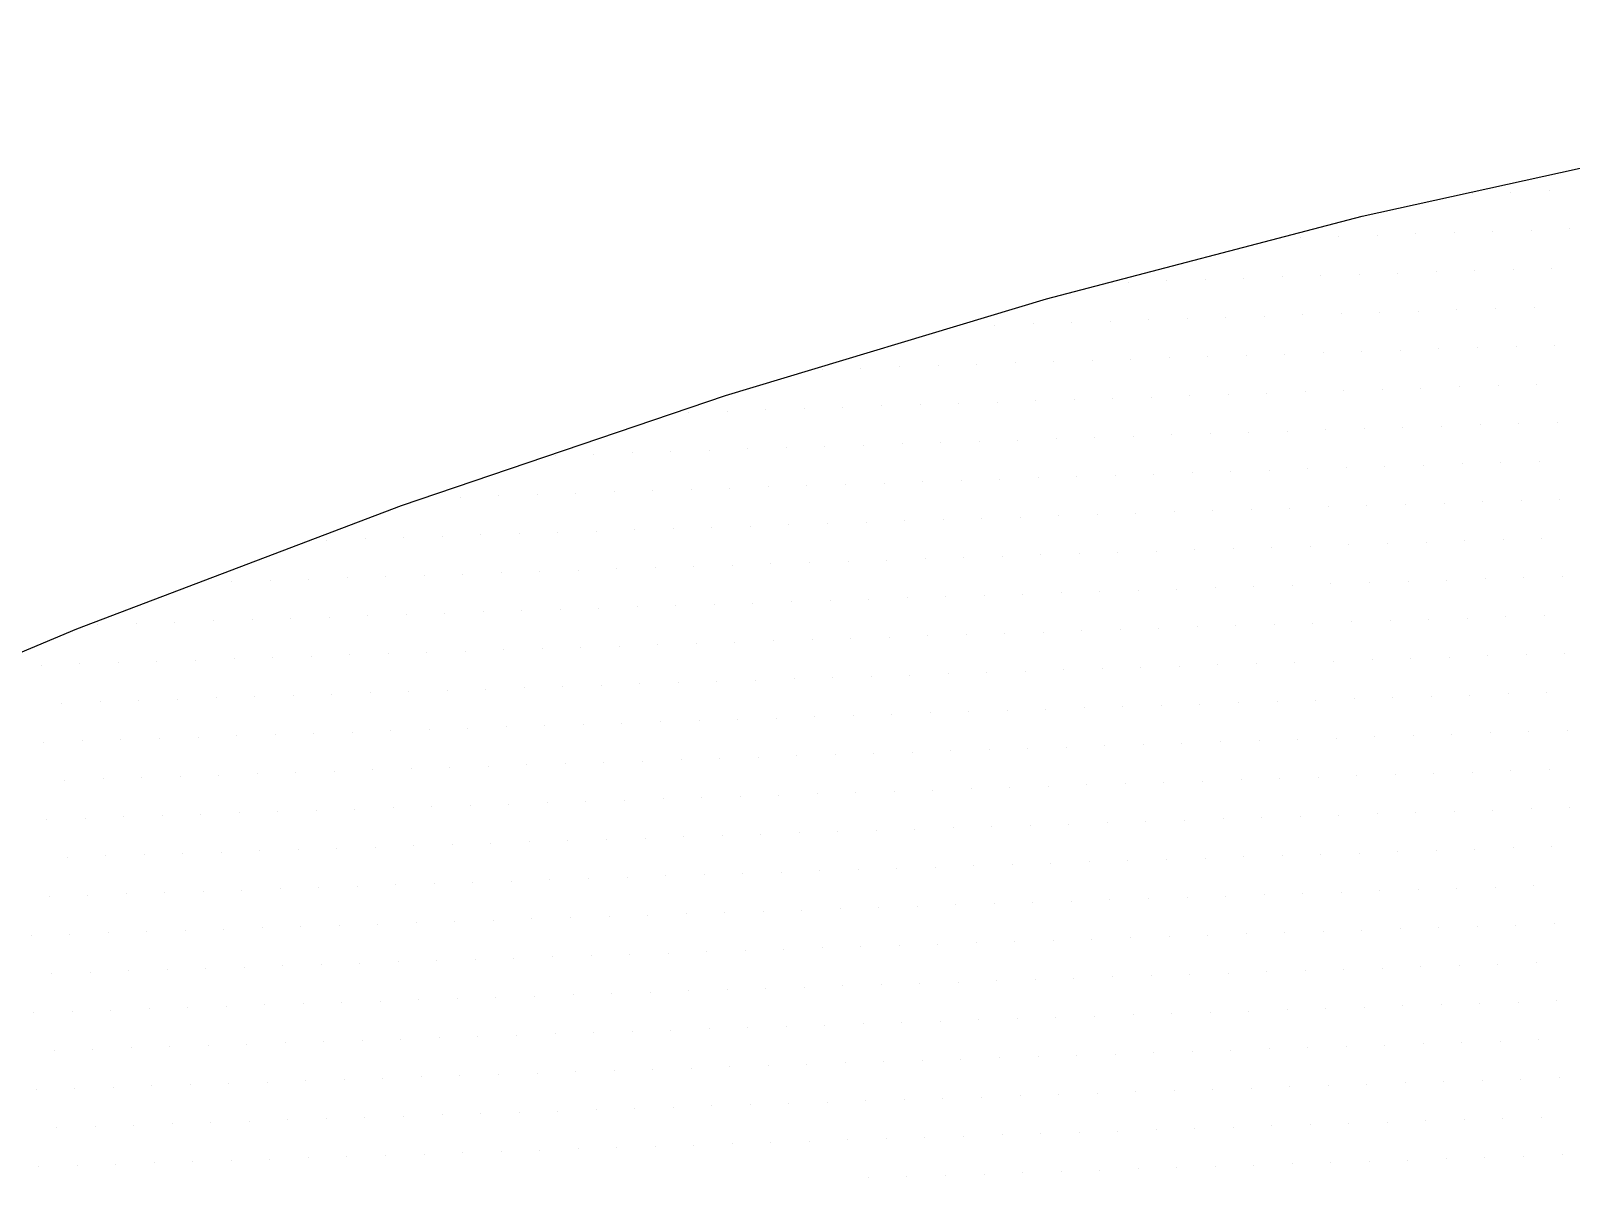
# Model space of a CAD drawing. Header units: metres. Extents: x -81 to 63023, y -186 to 109005.
# Drawn here: x 63.5104 to 63.7641, y -10.1987 to -10.0097 of the extents above; entities that cross this region are included whole.
import ezdxf

# ---------------------------------------------------------------- set-up
doc = ezdxf.new("R2010")
doc.units = ezdxf.units.M
doc.layers.add('LIN010CO', color=2, linetype='Continuous')

# ---------------------------------------------------------------- blocks, each defined once
blk = doc.blocks.new('*X20')
at = {"color": 0}
for p, q in [((261.889875, 628.50395), (261.889875, 628.50395)), ((261.896225, 628.50395), (261.896225, 628.50395)), ((261.902575, 628.50395), (261.902575, 628.50395)), ((261.8867, 628.4976), (261.8867, 628.4976)), ((261.89305, 628.4976), (261.89305, 628.4976)), ((261.8994, 628.4976), (261.8994, 628.4976)), ((261.90575, 628.4976), (261.90575, 628.4976)), ((261.9121, 628.4976), (261.9121, 628.4976)), ((261.91845, 628.4976), (261.91845, 628.4976)), ((261.9248, 628.4976), (261.9248, 628.4976)), ((261.93115, 628.4976), (261.93115, 628.4976)), ((261.889875, 628.49125), (261.889875, 628.49125)), ((261.896225, 628.49125), (261.896225, 628.49125)), ((261.902575, 628.49125), (261.902575, 628.49125)), ((261.908925, 628.49125), (261.908925, 628.49125)), ((261.915275, 628.49125), (261.915275, 628.49125)), ((261.921625, 628.49125), (261.921625, 628.49125)), ((261.927975, 628.49125), (261.927975, 628.49125)), ((261.934325, 628.49125), (261.934325, 628.49125)), ((261.940675, 628.49125), (261.940675, 628.49125)), ((261.947025, 628.49125), (261.947025, 628.49125)), ((261.953375, 628.49125), (261.953375, 628.49125)), ((261.959725, 628.49125), (261.959725, 628.49125)), ((261.89305, 628.4849), (261.89305, 628.4849)), ((261.8994, 628.4849), (261.8994, 628.4849)), ((261.90575, 628.4849), (261.90575, 628.4849)), ((261.9121, 628.4849), (261.9121, 628.4849)), ((261.91845, 628.4849), (261.91845, 628.4849)), ((261.9248, 628.4849), (261.9248, 628.4849)), ((261.93115, 628.4849), (261.93115, 628.4849)), ((261.9375, 628.4849), (261.9375, 628.4849)), ((261.94385, 628.4849), (261.94385, 628.4849)), ((261.9502, 628.4849), (261.9502, 628.4849)), ((261.95655, 628.4849), (261.95655, 628.4849)), ((261.9629, 628.4849), (261.9629, 628.4849)), ((261.96925, 628.4849), (261.96925, 628.4849)), ((261.9756, 628.4849), (261.9756, 628.4849)), ((261.98195, 628.4849), (261.98195, 628.4849)), ((261.9883, 628.4849), (261.9883, 628.4849)), ((261.889875, 628.47855), (261.889875, 628.47855)), ((261.896225, 628.47855), (261.896225, 628.47855)), ((261.902575, 628.47855), (261.902575, 628.47855)), ((261.908925, 628.47855), (261.908925, 628.47855)), ((261.915275, 628.47855), (261.915275, 628.47855)), ((261.921625, 628.47855), (261.921625, 628.47855)), ((261.927975, 628.47855), (261.927975, 628.47855)), ((261.934325, 628.47855), (261.934325, 628.47855)), ((261.940675, 628.47855), (261.940675, 628.47855)), ((261.947025, 628.47855), (261.947025, 628.47855)), ((261.953375, 628.47855), (261.953375, 628.47855)), ((261.959725, 628.47855), (261.959725, 628.47855)), ((261.966075, 628.47855), (261.966075, 628.47855)), ((261.972425, 628.47855), (261.972425, 628.47855)), ((261.978775, 628.47855), (261.978775, 628.47855)), ((261.985125, 628.47855), (261.985125, 628.47855)), ((261.991475, 628.47855), (261.991475, 628.47855)), ((261.997825, 628.47855), (261.997825, 628.47855)), ((262.004175, 628.47855), (262.004175, 628.47855)), ((262.010525, 628.47855), (262.010525, 628.47855)), ((261.89305, 628.4722), (261.89305, 628.4722)), ((261.8994, 628.4722), (261.8994, 628.4722)), ((261.90575, 628.4722), (261.90575, 628.4722)), ((261.9121, 628.4722), (261.9121, 628.4722)), ((261.91845, 628.4722), (261.91845, 628.4722)), ((261.9248, 628.4722), (261.9248, 628.4722)), ((261.93115, 628.4722), (261.93115, 628.4722)), ((261.9375, 628.4722), (261.9375, 628.4722)), ((261.94385, 628.4722), (261.94385, 628.4722)), ((261.9502, 628.4722), (261.9502, 628.4722)), ((261.95655, 628.4722), (261.95655, 628.4722)), ((261.9629, 628.4722), (261.9629, 628.4722)), ((261.96925, 628.4722), (261.96925, 628.4722)), ((261.9756, 628.4722), (261.9756, 628.4722)), ((261.98195, 628.4722), (261.98195, 628.4722)), ((261.9883, 628.4722), (261.9883, 628.4722)), ((261.99465, 628.4722), (261.99465, 628.4722)), ((262.001, 628.4722), (262.001, 628.4722)), ((262.00735, 628.4722), (262.00735, 628.4722)), ((262.0137, 628.4722), (262.0137, 628.4722)), ((262.02005, 628.4722), (262.02005, 628.4722)), ((262.0264, 628.4722), (262.0264, 628.4722)), ((262.03275, 628.4722), (262.03275, 628.4722)), ((261.889875, 628.46585), (261.889875, 628.46585)), ((261.896225, 628.46585), (261.896225, 628.46585)), ((261.902575, 628.46585), (261.902575, 628.46585)), ((261.908925, 628.46585), (261.908925, 628.46585)), ((261.915275, 628.46585), (261.915275, 628.46585)), ((261.921625, 628.46585), (261.921625, 628.46585)), ((261.927975, 628.46585), (261.927975, 628.46585)), ((261.934325, 628.46585), (261.934325, 628.46585)), ((261.940675, 628.46585), (261.940675, 628.46585)), ((261.947025, 628.46585), (261.947025, 628.46585)), ((261.953375, 628.46585), (261.953375, 628.46585)), ((261.959725, 628.46585), (261.959725, 628.46585)), ((261.966075, 628.46585), (261.966075, 628.46585)), ((261.972425, 628.46585), (261.972425, 628.46585)), ((261.978775, 628.46585), (261.978775, 628.46585)), ((261.985125, 628.46585), (261.985125, 628.46585)), ((261.991475, 628.46585), (261.991475, 628.46585)), ((261.997825, 628.46585), (261.997825, 628.46585)), ((262.004175, 628.46585), (262.004175, 628.46585)), ((262.010525, 628.46585), (262.010525, 628.46585)), ((262.016875, 628.46585), (262.016875, 628.46585)), ((262.023225, 628.46585), (262.023225, 628.46585)), ((262.029575, 628.46585), (262.029575, 628.46585)), ((262.035925, 628.46585), (262.035925, 628.46585)), ((262.042275, 628.46585), (262.042275, 628.46585)), ((262.048625, 628.46585), (262.048625, 628.46585)), ((262.054975, 628.46585), (262.054975, 628.46585)), ((261.89305, 628.4595), (261.89305, 628.4595)), ((261.8994, 628.4595), (261.8994, 628.4595)), ((261.90575, 628.4595), (261.90575, 628.4595)), ((261.9121, 628.4595), (261.9121, 628.4595)), ((261.91845, 628.4595), (261.91845, 628.4595)), ((261.9248, 628.4595), (261.9248, 628.4595)), ((261.93115, 628.4595), (261.93115, 628.4595)), ((261.9375, 628.4595), (261.9375, 628.4595)), ((261.94385, 628.4595), (261.94385, 628.4595)), ((261.9502, 628.4595), (261.9502, 628.4595)), ((261.95655, 628.4595), (261.95655, 628.4595)), ((261.9629, 628.4595), (261.9629, 628.4595)), ((261.96925, 628.4595), (261.96925, 628.4595)), ((261.9756, 628.4595), (261.9756, 628.4595)), ((261.98195, 628.4595), (261.98195, 628.4595)), ((261.9883, 628.4595), (261.9883, 628.4595)), ((261.99465, 628.4595), (261.99465, 628.4595)), ((262.001, 628.4595), (262.001, 628.4595)), ((262.00735, 628.4595), (262.00735, 628.4595)), ((262.0137, 628.4595), (262.0137, 628.4595)), ((262.02005, 628.4595), (262.02005, 628.4595)), ((262.0264, 628.4595), (262.0264, 628.4595)), ((262.03275, 628.4595), (262.03275, 628.4595)), ((262.0391, 628.4595), (262.0391, 628.4595)), ((262.04545, 628.4595), (262.04545, 628.4595)), ((262.0518, 628.4595), (262.0518, 628.4595)), ((262.05815, 628.4595), (262.05815, 628.4595)), ((262.0645, 628.4595), (262.0645, 628.4595)), ((262.07085, 628.4595), (262.07085, 628.4595)), ((261.889875, 628.45315), (261.889875, 628.45315)), ((261.896225, 628.45315), (261.896225, 628.45315)), ((261.902575, 628.45315), (261.902575, 628.45315)), ((261.908925, 628.45315), (261.908925, 628.45315)), ((261.915275, 628.45315), (261.915275, 628.45315)), ((261.921625, 628.45315), (261.921625, 628.45315)), ((261.927975, 628.45315), (261.927975, 628.45315)), ((261.934325, 628.45315), (261.934325, 628.45315)), ((261.940675, 628.45315), (261.940675, 628.45315)), ((261.947025, 628.45315), (261.947025, 628.45315)), ((261.953375, 628.45315), (261.953375, 628.45315)), ((261.959725, 628.45315), (261.959725, 628.45315)), ((261.966075, 628.45315), (261.966075, 628.45315)), ((261.972425, 628.45315), (261.972425, 628.45315)), ((261.978775, 628.45315), (261.978775, 628.45315)), ((261.985125, 628.45315), (261.985125, 628.45315)), ((261.991475, 628.45315), (261.991475, 628.45315)), ((261.997825, 628.45315), (261.997825, 628.45315)), ((262.004175, 628.45315), (262.004175, 628.45315)), ((262.010525, 628.45315), (262.010525, 628.45315)), ((262.016875, 628.45315), (262.016875, 628.45315)), ((262.023225, 628.45315), (262.023225, 628.45315)), ((262.029575, 628.45315), (262.029575, 628.45315)), ((262.035925, 628.45315), (262.035925, 628.45315)), ((262.042275, 628.45315), (262.042275, 628.45315)), ((262.048625, 628.45315), (262.048625, 628.45315)), ((262.054975, 628.45315), (262.054975, 628.45315)), ((262.061325, 628.45315), (262.061325, 628.45315)), ((262.067675, 628.45315), (262.067675, 628.45315)), ((262.074025, 628.45315), (262.074025, 628.45315)), ((262.080375, 628.45315), (262.080375, 628.45315)), ((262.086725, 628.45315), (262.086725, 628.45315)), ((262.093075, 628.45315), (262.093075, 628.45315)), ((261.89305, 628.4468), (261.89305, 628.4468)), ((261.8994, 628.4468), (261.8994, 628.4468)), ((261.90575, 628.4468), (261.90575, 628.4468)), ((261.9121, 628.4468), (261.9121, 628.4468)), ((261.91845, 628.4468), (261.91845, 628.4468)), ((261.9248, 628.4468), (261.9248, 628.4468)), ((261.93115, 628.4468), (261.93115, 628.4468)), ((261.9375, 628.4468), (261.9375, 628.4468)), ((261.94385, 628.4468), (261.94385, 628.4468)), ((261.9502, 628.4468), (261.9502, 628.4468)), ((261.95655, 628.4468), (261.95655, 628.4468)), ((261.9629, 628.4468), (261.9629, 628.4468)), ((261.96925, 628.4468), (261.96925, 628.4468)), ((261.9756, 628.4468), (261.9756, 628.4468)), ((261.98195, 628.4468), (261.98195, 628.4468)), ((261.9883, 628.4468), (261.9883, 628.4468)), ((261.99465, 628.4468), (261.99465, 628.4468)), ((262.001, 628.4468), (262.001, 628.4468)), ((262.00735, 628.4468), (262.00735, 628.4468)), ((262.0137, 628.4468), (262.0137, 628.4468)), ((262.02005, 628.4468), (262.02005, 628.4468)), ((262.0264, 628.4468), (262.0264, 628.4468)), ((262.03275, 628.4468), (262.03275, 628.4468)), ((262.0391, 628.4468), (262.0391, 628.4468)), ((262.04545, 628.4468), (262.04545, 628.4468)), ((262.0518, 628.4468), (262.0518, 628.4468)), ((262.05815, 628.4468), (262.05815, 628.4468)), ((262.0645, 628.4468), (262.0645, 628.4468)), ((262.07085, 628.4468), (262.07085, 628.4468)), ((262.0772, 628.4468), (262.0772, 628.4468)), ((262.08355, 628.4468), (262.08355, 628.4468)), ((262.0899, 628.4468), (262.0899, 628.4468)), ((262.09625, 628.4468), (262.09625, 628.4468)), ((262.1026, 628.4468), (262.1026, 628.4468)), ((262.10895, 628.4468), (262.10895, 628.4468)), ((261.889875, 628.44045), (261.889875, 628.44045)), ((261.896225, 628.44045), (261.896225, 628.44045)), ((261.902575, 628.44045), (261.902575, 628.44045)), ((261.908925, 628.44045), (261.908925, 628.44045)), ((261.915275, 628.44045), (261.915275, 628.44045)), ((261.921625, 628.44045), (261.921625, 628.44045)), ((261.927975, 628.44045), (261.927975, 628.44045)), ((261.934325, 628.44045), (261.934325, 628.44045)), ((261.940675, 628.44045), (261.940675, 628.44045)), ((261.947025, 628.44045), (261.947025, 628.44045)), ((261.953375, 628.44045), (261.953375, 628.44045)), ((261.959725, 628.44045), (261.959725, 628.44045)), ((261.966075, 628.44045), (261.966075, 628.44045)), ((261.972425, 628.44045), (261.972425, 628.44045)), ((261.978775, 628.44045), (261.978775, 628.44045)), ((261.985125, 628.44045), (261.985125, 628.44045)), ((261.991475, 628.44045), (261.991475, 628.44045)), ((261.997825, 628.44045), (261.997825, 628.44045)), ((262.004175, 628.44045), (262.004175, 628.44045)), ((262.010525, 628.44045), (262.010525, 628.44045)), ((262.016875, 628.44045), (262.016875, 628.44045)), ((262.023225, 628.44045), (262.023225, 628.44045)), ((262.029575, 628.44045), (262.029575, 628.44045)), ((262.035925, 628.44045), (262.035925, 628.44045)), ((262.042275, 628.44045), (262.042275, 628.44045)), ((262.048625, 628.44045), (262.048625, 628.44045)), ((262.054975, 628.44045), (262.054975, 628.44045)), ((262.061325, 628.44045), (262.061325, 628.44045)), ((262.067675, 628.44045), (262.067675, 628.44045)), ((262.074025, 628.44045), (262.074025, 628.44045)), ((262.080375, 628.44045), (262.080375, 628.44045)), ((262.086725, 628.44045), (262.086725, 628.44045)), ((262.093075, 628.44045), (262.093075, 628.44045)), ((262.099425, 628.44045), (262.099425, 628.44045)), ((262.105775, 628.44045), (262.105775, 628.44045)), ((262.112125, 628.44045), (262.112125, 628.44045)), ((262.118475, 628.44045), (262.118475, 628.44045)), ((262.124825, 628.44045), (262.124825, 628.44045)), ((262.131175, 628.44045), (262.131175, 628.44045)), ((261.89305, 628.4341), (261.89305, 628.4341)), ((261.8994, 628.4341), (261.8994, 628.4341)), ((261.90575, 628.4341), (261.90575, 628.4341)), ((261.9121, 628.4341), (261.9121, 628.4341)), ((261.91845, 628.4341), (261.91845, 628.4341)), ((261.9248, 628.4341), (261.9248, 628.4341)), ((261.93115, 628.4341), (261.93115, 628.4341)), ((261.9375, 628.4341), (261.9375, 628.4341)), ((261.94385, 628.4341), (261.94385, 628.4341)), ((261.9502, 628.4341), (261.9502, 628.4341)), ((261.95655, 628.4341), (261.95655, 628.4341)), ((261.9629, 628.4341), (261.9629, 628.4341)), ((261.96925, 628.4341), (261.96925, 628.4341)), ((261.9756, 628.4341), (261.9756, 628.4341)), ((261.98195, 628.4341), (261.98195, 628.4341)), ((261.9883, 628.4341), (261.9883, 628.4341)), ((261.99465, 628.4341), (261.99465, 628.4341)), ((262.001, 628.4341), (262.001, 628.4341)), ((262.00735, 628.4341), (262.00735, 628.4341)), ((262.0137, 628.4341), (262.0137, 628.4341)), ((262.02005, 628.4341), (262.02005, 628.4341)), ((262.0264, 628.4341), (262.0264, 628.4341)), ((262.03275, 628.4341), (262.03275, 628.4341)), ((262.0391, 628.4341), (262.0391, 628.4341)), ((262.04545, 628.4341), (262.04545, 628.4341)), ((262.0518, 628.4341), (262.0518, 628.4341)), ((262.05815, 628.4341), (262.05815, 628.4341)), ((262.0645, 628.4341), (262.0645, 628.4341)), ((262.07085, 628.4341), (262.07085, 628.4341)), ((262.0772, 628.4341), (262.0772, 628.4341)), ((262.08355, 628.4341), (262.08355, 628.4341)), ((262.0899, 628.4341), (262.0899, 628.4341)), ((262.09625, 628.4341), (262.09625, 628.4341)), ((262.1026, 628.4341), (262.1026, 628.4341)), ((262.10895, 628.4341), (262.10895, 628.4341)), ((262.1153, 628.4341), (262.1153, 628.4341)), ((262.12165, 628.4341), (262.12165, 628.4341)), ((262.128, 628.4341), (262.128, 628.4341)), ((262.13435, 628.4341), (262.13435, 628.4341)), ((262.1407, 628.4341), (262.1407, 628.4341)), ((261.889875, 628.42775), (261.889875, 628.42775)), ((261.896225, 628.42775), (261.896225, 628.42775)), ((261.902575, 628.42775), (261.902575, 628.42775)), ((261.908925, 628.42775), (261.908925, 628.42775)), ((261.915275, 628.42775), (261.915275, 628.42775)), ((261.921625, 628.42775), (261.921625, 628.42775)), ((261.927975, 628.42775), (261.927975, 628.42775)), ((261.934325, 628.42775), (261.934325, 628.42775)), ((261.940675, 628.42775), (261.940675, 628.42775)), ((261.947025, 628.42775), (261.947025, 628.42775)), ((261.953375, 628.42775), (261.953375, 628.42775)), ((261.959725, 628.42775), (261.959725, 628.42775)), ((261.966075, 628.42775), (261.966075, 628.42775)), ((261.972425, 628.42775), (261.972425, 628.42775)), ((261.978775, 628.42775), (261.978775, 628.42775)), ((261.985125, 628.42775), (261.985125, 628.42775)), ((261.991475, 628.42775), (261.991475, 628.42775)), ((261.997825, 628.42775), (261.997825, 628.42775)), ((262.004175, 628.42775), (262.004175, 628.42775)), ((262.010525, 628.42775), (262.010525, 628.42775)), ((262.016875, 628.42775), (262.016875, 628.42775)), ((262.023225, 628.42775), (262.023225, 628.42775)), ((262.029575, 628.42775), (262.029575, 628.42775)), ((262.035925, 628.42775), (262.035925, 628.42775)), ((262.042275, 628.42775), (262.042275, 628.42775)), ((262.048625, 628.42775), (262.048625, 628.42775)), ((262.054975, 628.42775), (262.054975, 628.42775)), ((262.061325, 628.42775), (262.061325, 628.42775)), ((262.067675, 628.42775), (262.067675, 628.42775)), ((262.074025, 628.42775), (262.074025, 628.42775)), ((262.080375, 628.42775), (262.080375, 628.42775)), ((262.086725, 628.42775), (262.086725, 628.42775)), ((262.093075, 628.42775), (262.093075, 628.42775)), ((262.099425, 628.42775), (262.099425, 628.42775)), ((262.105775, 628.42775), (262.105775, 628.42775)), ((262.112125, 628.42775), (262.112125, 628.42775)), ((262.118475, 628.42775), (262.118475, 628.42775)), ((262.124825, 628.42775), (262.124825, 628.42775)), ((262.131175, 628.42775), (262.131175, 628.42775)), ((262.137525, 628.42775), (262.137525, 628.42775)), ((261.89305, 628.4214), (261.89305, 628.4214)), ((261.8994, 628.4214), (261.8994, 628.4214)), ((261.90575, 628.4214), (261.90575, 628.4214)), ((261.9121, 628.4214), (261.9121, 628.4214)), ((261.91845, 628.4214), (261.91845, 628.4214)), ((261.9248, 628.4214), (261.9248, 628.4214)), ((261.93115, 628.4214), (261.93115, 628.4214)), ((261.9375, 628.4214), (261.9375, 628.4214)), ((261.94385, 628.4214), (261.94385, 628.4214)), ((261.9502, 628.4214), (261.9502, 628.4214)), ((261.95655, 628.4214), (261.95655, 628.4214)), ((261.9629, 628.4214), (261.9629, 628.4214)), ((261.96925, 628.4214), (261.96925, 628.4214)), ((261.9756, 628.4214), (261.9756, 628.4214)), ((261.98195, 628.4214), (261.98195, 628.4214)), ((261.9883, 628.4214), (261.9883, 628.4214)), ((261.99465, 628.4214), (261.99465, 628.4214)), ((262.001, 628.4214), (262.001, 628.4214)), ((262.00735, 628.4214), (262.00735, 628.4214)), ((262.0137, 628.4214), (262.0137, 628.4214)), ((262.02005, 628.4214), (262.02005, 628.4214)), ((262.0264, 628.4214), (262.0264, 628.4214)), ((262.03275, 628.4214), (262.03275, 628.4214)), ((262.0391, 628.4214), (262.0391, 628.4214)), ((262.04545, 628.4214), (262.04545, 628.4214)), ((262.0518, 628.4214), (262.0518, 628.4214)), ((262.05815, 628.4214), (262.05815, 628.4214)), ((262.0645, 628.4214), (262.0645, 628.4214)), ((262.07085, 628.4214), (262.07085, 628.4214)), ((262.0772, 628.4214), (262.0772, 628.4214)), ((262.08355, 628.4214), (262.08355, 628.4214)), ((262.0899, 628.4214), (262.0899, 628.4214)), ((262.09625, 628.4214), (262.09625, 628.4214)), ((262.1026, 628.4214), (262.1026, 628.4214)), ((262.10895, 628.4214), (262.10895, 628.4214)), ((262.1153, 628.4214), (262.1153, 628.4214)), ((262.12165, 628.4214), (262.12165, 628.4214)), ((262.128, 628.4214), (262.128, 628.4214)), ((262.13435, 628.4214), (262.13435, 628.4214)), ((262.1407, 628.4214), (262.1407, 628.4214)), ((261.889875, 628.41505), (261.889875, 628.41505)), ((261.896225, 628.41505), (261.896225, 628.41505)), ((261.902575, 628.41505), (261.902575, 628.41505)), ((261.908925, 628.41505), (261.908925, 628.41505)), ((261.915275, 628.41505), (261.915275, 628.41505)), ((261.921625, 628.41505), (261.921625, 628.41505)), ((261.927975, 628.41505), (261.927975, 628.41505)), ((261.934325, 628.41505), (261.934325, 628.41505)), ((261.940675, 628.41505), (261.940675, 628.41505)), ((261.947025, 628.41505), (261.947025, 628.41505)), ((261.953375, 628.41505), (261.953375, 628.41505)), ((261.959725, 628.41505), (261.959725, 628.41505)), ((261.966075, 628.41505), (261.966075, 628.41505)), ((261.972425, 628.41505), (261.972425, 628.41505)), ((261.978775, 628.41505), (261.978775, 628.41505)), ((261.985125, 628.41505), (261.985125, 628.41505)), ((261.991475, 628.41505), (261.991475, 628.41505)), ((261.997825, 628.41505), (261.997825, 628.41505)), ((262.004175, 628.41505), (262.004175, 628.41505)), ((262.010525, 628.41505), (262.010525, 628.41505)), ((262.016875, 628.41505), (262.016875, 628.41505)), ((262.023225, 628.41505), (262.023225, 628.41505)), ((262.029575, 628.41505), (262.029575, 628.41505)), ((262.035925, 628.41505), (262.035925, 628.41505)), ((262.042275, 628.41505), (262.042275, 628.41505)), ((262.048625, 628.41505), (262.048625, 628.41505)), ((262.054975, 628.41505), (262.054975, 628.41505)), ((262.061325, 628.41505), (262.061325, 628.41505)), ((262.067675, 628.41505), (262.067675, 628.41505)), ((262.074025, 628.41505), (262.074025, 628.41505)), ((262.080375, 628.41505), (262.080375, 628.41505)), ((262.086725, 628.41505), (262.086725, 628.41505)), ((262.093075, 628.41505), (262.093075, 628.41505)), ((262.099425, 628.41505), (262.099425, 628.41505)), ((262.105775, 628.41505), (262.105775, 628.41505)), ((262.112125, 628.41505), (262.112125, 628.41505)), ((262.118475, 628.41505), (262.118475, 628.41505)), ((262.124825, 628.41505), (262.124825, 628.41505)), ((262.131175, 628.41505), (262.131175, 628.41505)), ((262.137525, 628.41505), (262.137525, 628.41505)), ((261.89305, 628.4087), (261.89305, 628.4087)), ((261.8994, 628.4087), (261.8994, 628.4087)), ((261.90575, 628.4087), (261.90575, 628.4087)), ((261.9121, 628.4087), (261.9121, 628.4087)), ((261.91845, 628.4087), (261.91845, 628.4087)), ((261.9248, 628.4087), (261.9248, 628.4087)), ((261.93115, 628.4087), (261.93115, 628.4087)), ((261.9375, 628.4087), (261.9375, 628.4087)), ((261.94385, 628.4087), (261.94385, 628.4087)), ((261.9502, 628.4087), (261.9502, 628.4087)), ((261.95655, 628.4087), (261.95655, 628.4087)), ((261.9629, 628.4087), (261.9629, 628.4087)), ((261.96925, 628.4087), (261.96925, 628.4087)), ((261.9756, 628.4087), (261.9756, 628.4087)), ((261.98195, 628.4087), (261.98195, 628.4087)), ((261.9883, 628.4087), (261.9883, 628.4087)), ((261.99465, 628.4087), (261.99465, 628.4087)), ((262.001, 628.4087), (262.001, 628.4087)), ((262.00735, 628.4087), (262.00735, 628.4087)), ((262.0137, 628.4087), (262.0137, 628.4087)), ((262.02005, 628.4087), (262.02005, 628.4087)), ((262.0264, 628.4087), (262.0264, 628.4087)), ((262.03275, 628.4087), (262.03275, 628.4087)), ((262.0391, 628.4087), (262.0391, 628.4087)), ((262.04545, 628.4087), (262.04545, 628.4087)), ((262.0518, 628.4087), (262.0518, 628.4087)), ((262.05815, 628.4087), (262.05815, 628.4087)), ((262.0645, 628.4087), (262.0645, 628.4087)), ((262.07085, 628.4087), (262.07085, 628.4087)), ((262.0772, 628.4087), (262.0772, 628.4087)), ((262.08355, 628.4087), (262.08355, 628.4087)), ((262.0899, 628.4087), (262.0899, 628.4087)), ((262.09625, 628.4087), (262.09625, 628.4087)), ((262.1026, 628.4087), (262.1026, 628.4087)), ((262.10895, 628.4087), (262.10895, 628.4087)), ((262.1153, 628.4087), (262.1153, 628.4087)), ((262.12165, 628.4087), (262.12165, 628.4087)), ((262.128, 628.4087), (262.128, 628.4087)), ((262.13435, 628.4087), (262.13435, 628.4087)), ((262.1407, 628.4087), (262.1407, 628.4087)), ((261.889875, 628.40235), (261.889875, 628.40235)), ((261.896225, 628.40235), (261.896225, 628.40235)), ((261.902575, 628.40235), (261.902575, 628.40235)), ((261.908925, 628.40235), (261.908925, 628.40235)), ((261.915275, 628.40235), (261.915275, 628.40235)), ((261.921625, 628.40235), (261.921625, 628.40235)), ((261.927975, 628.40235), (261.927975, 628.40235)), ((261.934325, 628.40235), (261.934325, 628.40235)), ((261.940675, 628.40235), (261.940675, 628.40235)), ((261.947025, 628.40235), (261.947025, 628.40235)), ((261.953375, 628.40235), (261.953375, 628.40235)), ((261.959725, 628.40235), (261.959725, 628.40235)), ((261.966075, 628.40235), (261.966075, 628.40235)), ((261.972425, 628.40235), (261.972425, 628.40235)), ((261.978775, 628.40235), (261.978775, 628.40235)), ((261.985125, 628.40235), (261.985125, 628.40235)), ((261.991475, 628.40235), (261.991475, 628.40235)), ((261.997825, 628.40235), (261.997825, 628.40235)), ((262.004175, 628.40235), (262.004175, 628.40235)), ((262.010525, 628.40235), (262.010525, 628.40235)), ((262.016875, 628.40235), (262.016875, 628.40235)), ((262.023225, 628.40235), (262.023225, 628.40235)), ((262.029575, 628.40235), (262.029575, 628.40235)), ((262.035925, 628.40235), (262.035925, 628.40235)), ((262.042275, 628.40235), (262.042275, 628.40235)), ((262.048625, 628.40235), (262.048625, 628.40235)), ((262.054975, 628.40235), (262.054975, 628.40235)), ((262.061325, 628.40235), (262.061325, 628.40235)), ((262.067675, 628.40235), (262.067675, 628.40235)), ((262.074025, 628.40235), (262.074025, 628.40235)), ((262.080375, 628.40235), (262.080375, 628.40235)), ((262.086725, 628.40235), (262.086725, 628.40235)), ((262.093075, 628.40235), (262.093075, 628.40235)), ((262.099425, 628.40235), (262.099425, 628.40235)), ((262.105775, 628.40235), (262.105775, 628.40235)), ((262.112125, 628.40235), (262.112125, 628.40235)), ((262.118475, 628.40235), (262.118475, 628.40235)), ((262.124825, 628.40235), (262.124825, 628.40235)), ((262.131175, 628.40235), (262.131175, 628.40235)), ((262.137525, 628.40235), (262.137525, 628.40235)), ((261.89305, 628.396), (261.89305, 628.396)), ((261.8994, 628.396), (261.8994, 628.396)), ((261.90575, 628.396), (261.90575, 628.396)), ((261.9121, 628.396), (261.9121, 628.396)), ((261.91845, 628.396), (261.91845, 628.396)), ((261.9248, 628.396), (261.9248, 628.396)), ((261.93115, 628.396), (261.93115, 628.396)), ((261.9375, 628.396), (261.9375, 628.396)), ((261.94385, 628.396), (261.94385, 628.396)), ((261.9502, 628.396), (261.9502, 628.396)), ((261.95655, 628.396), (261.95655, 628.396)), ((261.9629, 628.396), (261.9629, 628.396)), ((261.96925, 628.396), (261.96925, 628.396)), ((261.9756, 628.396), (261.9756, 628.396)), ((261.98195, 628.396), (261.98195, 628.396)), ((261.9883, 628.396), (261.9883, 628.396)), ((261.99465, 628.396), (261.99465, 628.396)), ((262.001, 628.396), (262.001, 628.396)), ((262.00735, 628.396), (262.00735, 628.396)), ((262.0137, 628.396), (262.0137, 628.396)), ((262.02005, 628.396), (262.02005, 628.396)), ((262.0264, 628.396), (262.0264, 628.396)), ((262.03275, 628.396), (262.03275, 628.396)), ((262.0391, 628.396), (262.0391, 628.396)), ((262.04545, 628.396), (262.04545, 628.396)), ((262.0518, 628.396), (262.0518, 628.396)), ((262.05815, 628.396), (262.05815, 628.396)), ((262.0645, 628.396), (262.0645, 628.396)), ((262.07085, 628.396), (262.07085, 628.396)), ((262.0772, 628.396), (262.0772, 628.396)), ((262.08355, 628.396), (262.08355, 628.396)), ((262.0899, 628.396), (262.0899, 628.396)), ((262.09625, 628.396), (262.09625, 628.396)), ((262.1026, 628.396), (262.1026, 628.396)), ((262.10895, 628.396), (262.10895, 628.396)), ((262.1153, 628.396), (262.1153, 628.396)), ((262.12165, 628.396), (262.12165, 628.396)), ((262.128, 628.396), (262.128, 628.396)), ((262.13435, 628.396), (262.13435, 628.396)), ((262.1407, 628.396), (262.1407, 628.396)), ((261.896225, 628.38965), (261.896225, 628.38965)), ((261.902575, 628.38965), (261.902575, 628.38965)), ((261.908925, 628.38965), (261.908925, 628.38965)), ((261.915275, 628.38965), (261.915275, 628.38965)), ((261.921625, 628.38965), (261.921625, 628.38965)), ((261.927975, 628.38965), (261.927975, 628.38965)), ((261.934325, 628.38965), (261.934325, 628.38965)), ((261.940675, 628.38965), (261.940675, 628.38965)), ((261.947025, 628.38965), (261.947025, 628.38965)), ((261.953375, 628.38965), (261.953375, 628.38965)), ((261.959725, 628.38965), (261.959725, 628.38965)), ((261.966075, 628.38965), (261.966075, 628.38965)), ((261.972425, 628.38965), (261.972425, 628.38965)), ((261.978775, 628.38965), (261.978775, 628.38965)), ((261.985125, 628.38965), (261.985125, 628.38965)), ((261.991475, 628.38965), (261.991475, 628.38965)), ((261.997825, 628.38965), (261.997825, 628.38965)), ((262.004175, 628.38965), (262.004175, 628.38965)), ((262.010525, 628.38965), (262.010525, 628.38965)), ((262.016875, 628.38965), (262.016875, 628.38965)), ((262.023225, 628.38965), (262.023225, 628.38965)), ((262.029575, 628.38965), (262.029575, 628.38965)), ((262.035925, 628.38965), (262.035925, 628.38965)), ((262.042275, 628.38965), (262.042275, 628.38965)), ((262.048625, 628.38965), (262.048625, 628.38965)), ((262.054975, 628.38965), (262.054975, 628.38965)), ((262.061325, 628.38965), (262.061325, 628.38965)), ((262.067675, 628.38965), (262.067675, 628.38965)), ((262.074025, 628.38965), (262.074025, 628.38965)), ((262.080375, 628.38965), (262.080375, 628.38965)), ((262.086725, 628.38965), (262.086725, 628.38965)), ((262.093075, 628.38965), (262.093075, 628.38965)), ((262.099425, 628.38965), (262.099425, 628.38965)), ((262.105775, 628.38965), (262.105775, 628.38965)), ((262.112125, 628.38965), (262.112125, 628.38965)), ((262.118475, 628.38965), (262.118475, 628.38965)), ((262.124825, 628.38965), (262.124825, 628.38965)), ((262.131175, 628.38965), (262.131175, 628.38965)), ((262.137525, 628.38965), (262.137525, 628.38965)), ((262.143875, 628.38965), (262.143875, 628.38965)), ((261.89305, 628.3833), (261.89305, 628.3833)), ((261.8994, 628.3833), (261.8994, 628.3833)), ((261.90575, 628.3833), (261.90575, 628.3833)), ((261.9121, 628.3833), (261.9121, 628.3833)), ((261.91845, 628.3833), (261.91845, 628.3833)), ((261.9248, 628.3833), (261.9248, 628.3833)), ((261.93115, 628.3833), (261.93115, 628.3833)), ((261.9375, 628.3833), (261.9375, 628.3833)), ((261.94385, 628.3833), (261.94385, 628.3833)), ((261.9502, 628.3833), (261.9502, 628.3833)), ((261.95655, 628.3833), (261.95655, 628.3833)), ((261.9629, 628.3833), (261.9629, 628.3833)), ((261.96925, 628.3833), (261.96925, 628.3833)), ((261.9756, 628.3833), (261.9756, 628.3833)), ((261.98195, 628.3833), (261.98195, 628.3833)), ((261.9883, 628.3833), (261.9883, 628.3833)), ((261.99465, 628.3833), (261.99465, 628.3833)), ((262.001, 628.3833), (262.001, 628.3833)), ((262.00735, 628.3833), (262.00735, 628.3833)), ((262.0137, 628.3833), (262.0137, 628.3833)), ((262.02005, 628.3833), (262.02005, 628.3833)), ((262.0264, 628.3833), (262.0264, 628.3833)), ((262.03275, 628.3833), (262.03275, 628.3833)), ((262.0391, 628.3833), (262.0391, 628.3833)), ((262.04545, 628.3833), (262.04545, 628.3833)), ((262.0518, 628.3833), (262.0518, 628.3833)), ((262.05815, 628.3833), (262.05815, 628.3833)), ((262.0645, 628.3833), (262.0645, 628.3833)), ((262.07085, 628.3833), (262.07085, 628.3833)), ((262.0772, 628.3833), (262.0772, 628.3833)), ((262.08355, 628.3833), (262.08355, 628.3833)), ((262.0899, 628.3833), (262.0899, 628.3833)), ((262.09625, 628.3833), (262.09625, 628.3833)), ((262.1026, 628.3833), (262.1026, 628.3833)), ((262.10895, 628.3833), (262.10895, 628.3833)), ((262.1153, 628.3833), (262.1153, 628.3833)), ((262.12165, 628.3833), (262.12165, 628.3833)), ((262.128, 628.3833), (262.128, 628.3833)), ((262.13435, 628.3833), (262.13435, 628.3833)), ((262.1407, 628.3833), (262.1407, 628.3833)), ((261.896225, 628.37695), (261.896225, 628.37695)), ((261.902575, 628.37695), (261.902575, 628.37695)), ((261.908925, 628.37695), (261.908925, 628.37695)), ((261.915275, 628.37695), (261.915275, 628.37695)), ((261.921625, 628.37695), (261.921625, 628.37695)), ((261.927975, 628.37695), (261.927975, 628.37695)), ((261.934325, 628.37695), (261.934325, 628.37695)), ((261.940675, 628.37695), (261.940675, 628.37695)), ((261.947025, 628.37695), (261.947025, 628.37695)), ((261.953375, 628.37695), (261.953375, 628.37695)), ((261.959725, 628.37695), (261.959725, 628.37695)), ((261.966075, 628.37695), (261.966075, 628.37695)), ((261.972425, 628.37695), (261.972425, 628.37695)), ((261.978775, 628.37695), (261.978775, 628.37695)), ((261.985125, 628.37695), (261.985125, 628.37695)), ((261.991475, 628.37695), (261.991475, 628.37695)), ((261.997825, 628.37695), (261.997825, 628.37695)), ((262.004175, 628.37695), (262.004175, 628.37695)), ((262.010525, 628.37695), (262.010525, 628.37695)), ((262.016875, 628.37695), (262.016875, 628.37695)), ((262.023225, 628.37695), (262.023225, 628.37695)), ((262.029575, 628.37695), (262.029575, 628.37695)), ((262.035925, 628.37695), (262.035925, 628.37695)), ((262.042275, 628.37695), (262.042275, 628.37695)), ((262.048625, 628.37695), (262.048625, 628.37695)), ((262.054975, 628.37695), (262.054975, 628.37695)), ((262.061325, 628.37695), (262.061325, 628.37695)), ((262.067675, 628.37695), (262.067675, 628.37695)), ((262.074025, 628.37695), (262.074025, 628.37695)), ((262.080375, 628.37695), (262.080375, 628.37695)), ((262.086725, 628.37695), (262.086725, 628.37695)), ((262.093075, 628.37695), (262.093075, 628.37695)), ((262.099425, 628.37695), (262.099425, 628.37695)), ((262.105775, 628.37695), (262.105775, 628.37695)), ((262.112125, 628.37695), (262.112125, 628.37695)), ((262.118475, 628.37695), (262.118475, 628.37695)), ((262.124825, 628.37695), (262.124825, 628.37695)), ((262.131175, 628.37695), (262.131175, 628.37695)), ((262.137525, 628.37695), (262.137525, 628.37695)), ((262.143875, 628.37695), (262.143875, 628.37695)), ((261.89305, 628.3706), (261.89305, 628.3706)), ((261.8994, 628.3706), (261.8994, 628.3706)), ((261.90575, 628.3706), (261.90575, 628.3706)), ((261.9121, 628.3706), (261.9121, 628.3706)), ((261.91845, 628.3706), (261.91845, 628.3706)), ((261.9248, 628.3706), (261.9248, 628.3706)), ((261.93115, 628.3706), (261.93115, 628.3706)), ((261.9375, 628.3706), (261.9375, 628.3706)), ((261.94385, 628.3706), (261.94385, 628.3706)), ((261.9502, 628.3706), (261.9502, 628.3706)), ((261.95655, 628.3706), (261.95655, 628.3706)), ((261.9629, 628.3706), (261.9629, 628.3706)), ((261.96925, 628.3706), (261.96925, 628.3706)), ((261.9756, 628.3706), (261.9756, 628.3706)), ((261.98195, 628.3706), (261.98195, 628.3706)), ((261.9883, 628.3706), (261.9883, 628.3706)), ((261.99465, 628.3706), (261.99465, 628.3706)), ((262.001, 628.3706), (262.001, 628.3706)), ((262.00735, 628.3706), (262.00735, 628.3706)), ((262.0137, 628.3706), (262.0137, 628.3706)), ((262.02005, 628.3706), (262.02005, 628.3706)), ((262.0264, 628.3706), (262.0264, 628.3706)), ((262.03275, 628.3706), (262.03275, 628.3706)), ((262.0391, 628.3706), (262.0391, 628.3706)), ((262.04545, 628.3706), (262.04545, 628.3706)), ((262.0518, 628.3706), (262.0518, 628.3706)), ((262.05815, 628.3706), (262.05815, 628.3706)), ((262.0645, 628.3706), (262.0645, 628.3706)), ((262.07085, 628.3706), (262.07085, 628.3706)), ((262.0772, 628.3706), (262.0772, 628.3706)), ((262.08355, 628.3706), (262.08355, 628.3706)), ((262.0899, 628.3706), (262.0899, 628.3706)), ((262.09625, 628.3706), (262.09625, 628.3706)), ((262.1026, 628.3706), (262.1026, 628.3706)), ((262.10895, 628.3706), (262.10895, 628.3706)), ((262.1153, 628.3706), (262.1153, 628.3706)), ((262.12165, 628.3706), (262.12165, 628.3706)), ((262.128, 628.3706), (262.128, 628.3706)), ((262.13435, 628.3706), (262.13435, 628.3706)), ((262.1407, 628.3706), (262.1407, 628.3706)), ((261.896225, 628.36425), (261.896225, 628.36425)), ((261.902575, 628.36425), (261.902575, 628.36425)), ((261.908925, 628.36425), (261.908925, 628.36425)), ((261.915275, 628.36425), (261.915275, 628.36425)), ((261.921625, 628.36425), (261.921625, 628.36425)), ((261.927975, 628.36425), (261.927975, 628.36425)), ((261.934325, 628.36425), (261.934325, 628.36425)), ((261.940675, 628.36425), (261.940675, 628.36425)), ((261.947025, 628.36425), (261.947025, 628.36425)), ((261.953375, 628.36425), (261.953375, 628.36425)), ((261.959725, 628.36425), (261.959725, 628.36425)), ((261.966075, 628.36425), (261.966075, 628.36425)), ((261.972425, 628.36425), (261.972425, 628.36425)), ((261.978775, 628.36425), (261.978775, 628.36425)), ((261.985125, 628.36425), (261.985125, 628.36425)), ((261.991475, 628.36425), (261.991475, 628.36425)), ((261.997825, 628.36425), (261.997825, 628.36425)), ((262.004175, 628.36425), (262.004175, 628.36425)), ((262.010525, 628.36425), (262.010525, 628.36425)), ((262.016875, 628.36425), (262.016875, 628.36425)), ((262.023225, 628.36425), (262.023225, 628.36425)), ((262.029575, 628.36425), (262.029575, 628.36425)), ((262.035925, 628.36425), (262.035925, 628.36425)), ((262.042275, 628.36425), (262.042275, 628.36425)), ((262.048625, 628.36425), (262.048625, 628.36425)), ((262.054975, 628.36425), (262.054975, 628.36425)), ((262.061325, 628.36425), (262.061325, 628.36425)), ((262.067675, 628.36425), (262.067675, 628.36425)), ((262.074025, 628.36425), (262.074025, 628.36425)), ((262.080375, 628.36425), (262.080375, 628.36425)), ((262.086725, 628.36425), (262.086725, 628.36425)), ((262.093075, 628.36425), (262.093075, 628.36425)), ((262.099425, 628.36425), (262.099425, 628.36425)), ((262.105775, 628.36425), (262.105775, 628.36425)), ((262.112125, 628.36425), (262.112125, 628.36425)), ((262.118475, 628.36425), (262.118475, 628.36425)), ((262.124825, 628.36425), (262.124825, 628.36425)), ((262.131175, 628.36425), (262.131175, 628.36425)), ((262.137525, 628.36425), (262.137525, 628.36425)), ((262.143875, 628.36425), (262.143875, 628.36425)), ((261.89305, 628.3579), (261.89305, 628.3579)), ((261.8994, 628.3579), (261.8994, 628.3579)), ((261.90575, 628.3579), (261.90575, 628.3579)), ((261.9121, 628.3579), (261.9121, 628.3579)), ((261.91845, 628.3579), (261.91845, 628.3579)), ((261.9248, 628.3579), (261.9248, 628.3579)), ((261.93115, 628.3579), (261.93115, 628.3579)), ((261.9375, 628.3579), (261.9375, 628.3579)), ((261.94385, 628.3579), (261.94385, 628.3579)), ((261.9502, 628.3579), (261.9502, 628.3579)), ((261.95655, 628.3579), (261.95655, 628.3579)), ((261.9629, 628.3579), (261.9629, 628.3579)), ((261.96925, 628.3579), (261.96925, 628.3579)), ((261.9756, 628.3579), (261.9756, 628.3579)), ((261.98195, 628.3579), (261.98195, 628.3579)), ((261.9883, 628.3579), (261.9883, 628.3579)), ((261.99465, 628.3579), (261.99465, 628.3579)), ((262.001, 628.3579), (262.001, 628.3579)), ((262.00735, 628.3579), (262.00735, 628.3579)), ((262.0137, 628.3579), (262.0137, 628.3579)), ((262.02005, 628.3579), (262.02005, 628.3579)), ((262.0264, 628.3579), (262.0264, 628.3579)), ((262.03275, 628.3579), (262.03275, 628.3579)), ((262.0391, 628.3579), (262.0391, 628.3579)), ((262.04545, 628.3579), (262.04545, 628.3579)), ((262.0518, 628.3579), (262.0518, 628.3579)), ((262.05815, 628.3579), (262.05815, 628.3579)), ((262.0645, 628.3579), (262.0645, 628.3579)), ((262.07085, 628.3579), (262.07085, 628.3579)), ((262.0772, 628.3579), (262.0772, 628.3579)), ((262.08355, 628.3579), (262.08355, 628.3579)), ((262.0899, 628.3579), (262.0899, 628.3579)), ((262.09625, 628.3579), (262.09625, 628.3579)), ((262.1026, 628.3579), (262.1026, 628.3579)), ((262.10895, 628.3579), (262.10895, 628.3579)), ((262.1153, 628.3579), (262.1153, 628.3579)), ((262.12165, 628.3579), (262.12165, 628.3579)), ((262.128, 628.3579), (262.128, 628.3579)), ((262.13435, 628.3579), (262.13435, 628.3579)), ((262.1407, 628.3579), (262.1407, 628.3579)), ((261.896225, 628.35155), (261.896225, 628.35155)), ((261.902575, 628.35155), (261.902575, 628.35155)), ((261.908925, 628.35155), (261.908925, 628.35155)), ((261.915275, 628.35155), (261.915275, 628.35155)), ((261.921625, 628.35155), (261.921625, 628.35155)), ((261.927975, 628.35155), (261.927975, 628.35155)), ((261.934325, 628.35155), (261.934325, 628.35155)), ((261.940675, 628.35155), (261.940675, 628.35155)), ((261.947025, 628.35155), (261.947025, 628.35155)), ((261.953375, 628.35155), (261.953375, 628.35155)), ((261.959725, 628.35155), (261.959725, 628.35155)), ((261.966075, 628.35155), (261.966075, 628.35155)), ((261.972425, 628.35155), (261.972425, 628.35155)), ((261.978775, 628.35155), (261.978775, 628.35155)), ((261.985125, 628.35155), (261.985125, 628.35155)), ((261.991475, 628.35155), (261.991475, 628.35155)), ((261.997825, 628.35155), (261.997825, 628.35155)), ((262.004175, 628.35155), (262.004175, 628.35155)), ((262.010525, 628.35155), (262.010525, 628.35155)), ((262.016875, 628.35155), (262.016875, 628.35155)), ((262.023225, 628.35155), (262.023225, 628.35155)), ((262.029575, 628.35155), (262.029575, 628.35155)), ((262.035925, 628.35155), (262.035925, 628.35155)), ((262.042275, 628.35155), (262.042275, 628.35155)), ((262.048625, 628.35155), (262.048625, 628.35155)), ((262.054975, 628.35155), (262.054975, 628.35155)), ((262.061325, 628.35155), (262.061325, 628.35155)), ((262.067675, 628.35155), (262.067675, 628.35155)), ((262.074025, 628.35155), (262.074025, 628.35155)), ((262.080375, 628.35155), (262.080375, 628.35155)), ((262.086725, 628.35155), (262.086725, 628.35155)), ((262.093075, 628.35155), (262.093075, 628.35155)), ((262.099425, 628.35155), (262.099425, 628.35155)), ((262.105775, 628.35155), (262.105775, 628.35155)), ((262.112125, 628.35155), (262.112125, 628.35155)), ((262.118475, 628.35155), (262.118475, 628.35155)), ((262.124825, 628.35155), (262.124825, 628.35155)), ((262.131175, 628.35155), (262.131175, 628.35155)), ((262.137525, 628.35155), (262.137525, 628.35155)), ((262.143875, 628.35155), (262.143875, 628.35155)), ((261.89305, 628.3452), (261.89305, 628.3452)), ((261.8994, 628.3452), (261.8994, 628.3452)), ((261.90575, 628.3452), (261.90575, 628.3452)), ((261.9121, 628.3452), (261.9121, 628.3452)), ((261.91845, 628.3452), (261.91845, 628.3452)), ((261.9248, 628.3452), (261.9248, 628.3452)), ((261.93115, 628.3452), (261.93115, 628.3452)), ((261.9375, 628.3452), (261.9375, 628.3452)), ((261.94385, 628.3452), (261.94385, 628.3452)), ((261.9502, 628.3452), (261.9502, 628.3452)), ((261.95655, 628.3452), (261.95655, 628.3452)), ((261.9629, 628.3452), (261.9629, 628.3452)), ((261.96925, 628.3452), (261.96925, 628.3452)), ((261.9756, 628.3452), (261.9756, 628.3452)), ((261.98195, 628.3452), (261.98195, 628.3452)), ((261.9883, 628.3452), (261.9883, 628.3452)), ((261.99465, 628.3452), (261.99465, 628.3452)), ((262.001, 628.3452), (262.001, 628.3452)), ((262.00735, 628.3452), (262.00735, 628.3452))]:
    blk.add_line(p, q, dxfattribs=at)
blk = doc.blocks.new('*U22')
at = {"layer": 'LIN010CO'}
blk.add_lwpolyline([(-0.11897, -0.05065), (-0.09197, -0.00734), (-0.06577, 0.02912), (-0.04016, 0.05958), (-0.01494, 0.08488), (0.01008, 0.10587), (0.0351, 0.12341), (0.06032, 0.13834), (0.08595, 0.15151), (0.11211, 0.16363), (0.13866, 0.17478), (0.16538, 0.18492), (0.19207, 0.194), (0.21851, 0.20196), (0.24449, 0.20875), (0.2698, 0.21432), (0.29421, 0.21862), (0.31757, 0.22163), (0.33986, 0.2234), (0.36111, 0.22403), (0.38137, 0.2236), (0.40065, 0.22222)], dxfattribs=at)
at = {"layer": 'LIN010CO', "xscale": -0.5, "yscale": 0.5, "zscale": 0.5, "rotation": 1.893579172936262}
blk.add_blockref('*X20', (141.51724, -309.5427), dxfattribs=at)

msp = doc.modelspace()

# ---------------------------------------------------------------- block references
at = {"xscale": 2, "yscale": 2, "zscale": 2}
msp.add_blockref('*U22', (63.24071, -10.45775), dxfattribs=at)

doc.saveas('drawing.dxf')
